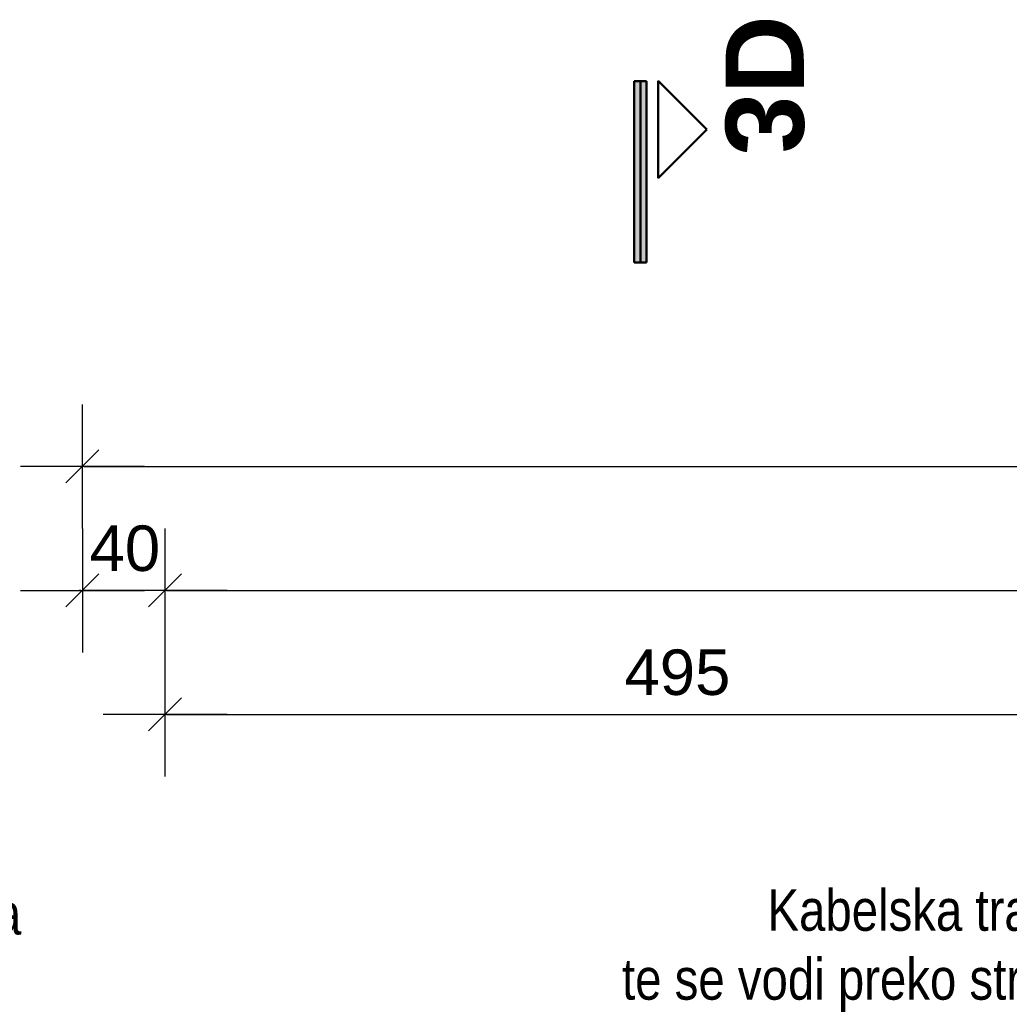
# Model space of a CAD drawing. Header units: millimetres. Extents: x 47998 to 491357, y 29487 to 305355.
# Drawn here: x 48765.4 to 49244.1, y 30740.3 to 31220.4 of the extents above; entities that cross this region are included whole.
import ezdxf

# ---------------------------------------------------------------- set-up
doc = ezdxf.new("R2010")
doc.units = ezdxf.units.MM
doc.styles.add('GP kota 28.53_PBS_arhitektura$0$KOTE', font='arial.ttf')
doc.styles.add('GP kota 28.53_PBS_arhitektura$0$PRESJEK', font='arialbd.ttf', dxfattribs={"width": 0.7, "height": 75})
doc.styles.add('MtXpl_Arial_Narrow', font='ARIALN.TTF')

msp = doc.modelspace()

# ---------------------------------------------------------------- hatches: boundary and pattern name
at = {"linetype": 'Continuous', "lineweight": 30}
for points in [[(49062.74, 31190.78), (49065.68, 31190.78), (49065.68, 31103.05), (49062.74, 31103.05)], [(49068.62, 31103.05), (49065.68, 31103.05), (49065.68, 31190.78), (49068.62, 31190.78)]]:
    msp.add_hatch(color=5, dxfattribs=at).paths.add_polyline_path(points)

# ---------------------------------------------------------------- linework, layer by layer
at = {"color": 5, "linetype": 'Continuous', "lineweight": 30}
for p, q in [((49068.62, 31190.78), (49062.74, 31190.78)), ((49062.74, 31103.05), (49062.74, 31190.78)), ((49065.68, 31103.05), (49065.68, 31190.78)), ((49068.62, 31103.05), (49068.62, 31190.78)), ((49097.75, 31167.33), (49074.23, 31190.85)), ((49074.23, 31143.8), (49074.23, 31190.85)), ((49097.75, 31167.33), (49074.23, 31143.8)), ((49068.62, 31103.05), (49062.74, 31103.05))]:
    msp.add_line(p, q, dxfattribs=at)
at = {"color": 2, "linetype": 'Continuous', "lineweight": 20}
for p, q in [((48795.68, 30974.36), (48795.68, 31034.36)), ((48803.63, 31012.32), (48787.72, 30996.41)), ((48825.68, 31004.36), (48765.68, 31004.36)), ((48796.43, 31004.36), (51054.93, 31004.36)), ((48795.68, 30974.36), (48795.68, 30914.36)), ((48835.68, 30914.36), (48835.68, 30974.36)), ((48835.68, 30914.36), (48835.68, 30974.36)), ((48787.72, 30936.41), (48803.63, 30952.32)), ((48843.63, 30952.32), (48827.72, 30936.41)), ((48843.63, 30952.32), (48827.72, 30936.41)), ((48765.68, 30944.36), (48825.68, 30944.36)), ((48794.93, 30944.36), (48794.18, 30944.36)), ((48835.68, 30944.36), (48795.68, 30944.36)), ((48865.68, 30944.36), (48805.68, 30944.36)), ((48865.68, 30944.36), (48805.68, 30944.36)), ((48836.43, 30944.36), (48837.18, 30944.36)), ((48836.43, 30944.36), (51014.93, 30944.36)), ((48835.68, 30854.36), (48835.68, 30914.36)), ((48843.63, 30892.32), (48827.72, 30876.41)), ((48865.68, 30884.36), (48805.68, 30884.36)), ((48836.43, 30884.36), (49329.93, 30884.36))]:
    msp.add_line(p, q, dxfattribs=at)

# ---------------------------------------------------------------- texts
at = {"color": 2, "linetype": 'Continuous', "lineweight": 20, "style": 'GP kota 28.53_PBS_arhitektura$0$KOTE'}
for s, p in [('40', (48799.12, 30953.78)), ('495', (49057.96, 30893.78))]:
    msp.add_text(s, height=22, dxfattribs=at).set_placement(p)
at = {"color": 1, "linetype": 'Continuous', "lineweight": -3, "style": 'MtXpl_Arial_Narrow'}
for s, p in [('Kabelska trasa se podiže uz zid,', (49127.19, 30779.67)), ('Kabelska trasa se spušta', (48510.06, 30777.83, 0.4)), ('te se vodi preko stropa na drugu stranu', (49056.79, 30746.34))]:
    msp.add_text(s, height=20, dxfattribs=at).set_placement(p)
at = {"color": 5, "linetype": 'Continuous', "lineweight": 30, "style": 'GP kota 28.53_PBS_arhitektura$0$PRESJEK', "text_generation_flag": 4, "width": 1}
msp.add_attdef('3D', (49106.99, 31155.19), '', height=37.78, rotation=90, dxfattribs=at)

doc.saveas('drawing.dxf')
